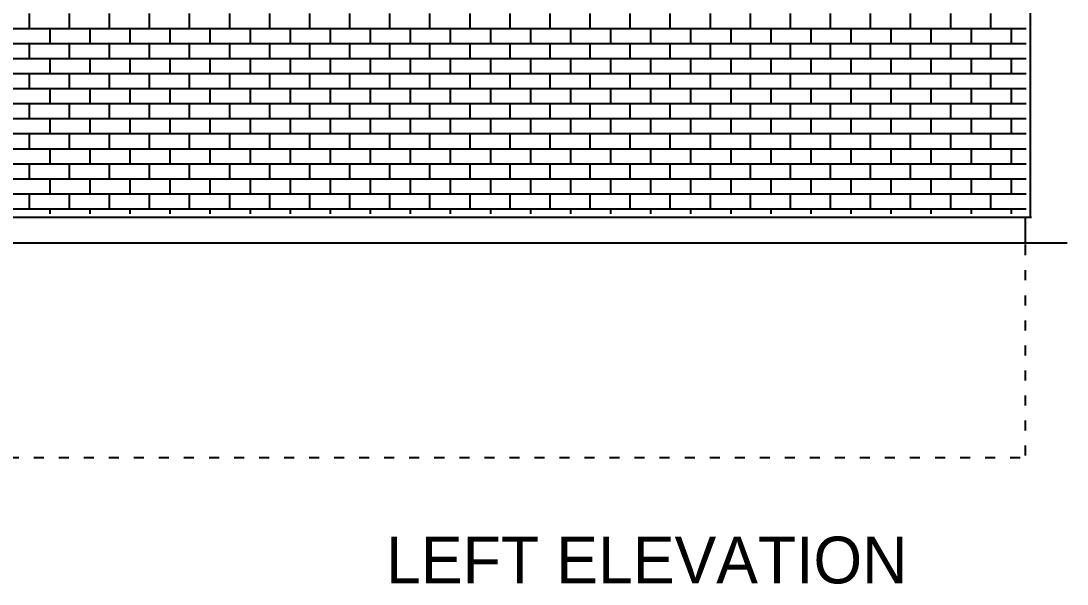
# Model space of a CAD drawing. Extents: x -40 to 297, y 329 to 664.
# Drawn here: x 73.2 to 282.1, y 328.9 to 441.3 of the extents above; entities that cross this region are included whole.
import ezdxf

# ---------------------------------------------------------------- set-up
doc = ezdxf.new("R2010")
doc.units = 0
doc.linetypes.add('SMALL', pattern=[5, 2, -3])
for name, color, linetype in [('LAYER_15', 15, 'CONTINUOUS'), ('LAYER_2', 2, 'CONTINUOUS'), ('LAYER_4', 4, 'CONTINUOUS')]:
    doc.layers.add(name, color=color, linetype=linetype)

msp = doc.modelspace()

# ---------------------------------------------------------------- linework, layer by layer
at = {"layer": 'LAYER_15'}
for p, q in [((74.81, 442.77), (74.81, 439.77)), ((82.81, 442.77), (82.81, 439.77)), ((90.81, 442.77), (90.81, 439.77)), ((98.81, 442.77), (98.81, 439.77)), ((106.81, 442.77), (106.81, 439.77)), ((114.81, 442.77), (114.81, 439.77)), ((122.81, 442.77), (122.81, 439.77)), ((130.81, 442.77), (130.81, 439.77)), ((138.81, 442.77), (138.81, 439.77)), ((146.81, 442.77), (146.81, 439.77)), ((154.81, 442.77), (154.81, 439.77)), ((162.81, 442.77), (162.81, 439.77)), ((170.81, 442.77), (170.81, 439.77)), ((178.81, 442.77), (178.81, 439.77)), ((186.81, 442.77), (186.81, 439.77)), ((194.81, 442.77), (194.81, 439.77)), ((202.81, 442.77), (202.81, 439.77)), ((210.81, 442.77), (210.81, 439.77)), ((218.81, 442.77), (218.81, 439.77)), ((226.81, 442.77), (226.81, 439.77)), ((234.81, 442.77), (234.81, 439.77)), ((242.81, 442.77), (242.81, 439.77)), ((250.81, 442.77), (250.81, 439.77)), ((258.81, 442.77), (258.81, 439.77)), ((266.81, 442.77), (266.81, 439.77)), ((70.94, 439.77), (94.94, 439.77)), ((78.94, 439.77), (78.94, 436.77)), ((86.94, 439.77), (86.94, 436.77)), ((94.94, 439.77), (118.94, 439.77)), ((94.94, 439.77), (94.94, 436.77)), ((102.94, 439.77), (102.94, 436.77)), ((110.94, 439.77), (110.94, 436.77)), ((118.94, 439.77), (142.94, 439.77)), ((118.94, 439.77), (118.94, 436.77)), ((126.94, 439.77), (126.94, 436.77)), ((134.94, 439.77), (134.94, 436.77)), ((142.94, 439.77), (166.94, 439.77)), ((142.94, 439.77), (142.94, 436.77)), ((150.94, 439.77), (150.94, 436.77)), ((158.94, 439.77), (158.94, 436.77)), ((166.94, 439.77), (190.94, 439.77)), ((166.94, 439.77), (166.94, 436.77)), ((174.94, 439.77), (174.94, 436.77)), ((182.94, 439.77), (182.94, 436.77)), ((190.94, 439.77), (214.94, 439.77)), ((190.94, 439.77), (190.94, 436.77)), ((198.94, 439.77), (198.94, 436.77)), ((206.94, 439.77), (206.94, 436.77)), ((214.94, 439.77), (238.94, 439.77)), ((214.94, 439.77), (214.94, 436.77)), ((222.94, 439.77), (222.94, 436.77)), ((230.94, 439.77), (230.94, 436.77)), ((238.94, 439.77), (262.94, 439.77)), ((238.94, 439.77), (238.94, 436.77)), ((246.94, 439.77), (246.94, 436.77)), ((254.94, 439.77), (254.94, 436.77)), ((262.94, 439.77), (273.94, 439.77)), ((262.94, 439.77), (262.94, 436.77)), ((270.94, 439.77), (270.94, 436.77)), ((70.94, 436.77), (94.94, 436.77)), ((74.81, 436.77), (74.81, 433.77)), ((82.81, 436.77), (82.81, 433.77)), ((90.81, 436.77), (90.81, 433.77)), ((94.94, 436.77), (118.94, 436.77)), ((98.81, 436.77), (98.81, 433.77)), ((106.81, 436.77), (106.81, 433.77)), ((114.81, 436.77), (114.81, 433.77)), ((118.94, 436.77), (142.94, 436.77)), ((122.81, 436.77), (122.81, 433.77)), ((130.81, 436.77), (130.81, 433.77)), ((138.81, 436.77), (138.81, 433.77)), ((142.94, 436.77), (166.94, 436.77)), ((146.81, 436.77), (146.81, 433.77)), ((154.81, 436.77), (154.81, 433.77)), ((162.81, 436.77), (162.81, 433.77)), ((166.94, 436.77), (190.94, 436.77)), ((170.81, 436.77), (170.81, 433.77)), ((178.81, 436.77), (178.81, 433.77)), ((186.81, 436.77), (186.81, 433.77)), ((190.94, 436.77), (214.94, 436.77)), ((194.81, 436.77), (194.81, 433.77)), ((202.81, 436.77), (202.81, 433.77)), ((210.81, 436.77), (210.81, 433.77)), ((214.94, 436.77), (238.94, 436.77)), ((218.81, 436.77), (218.81, 433.77)), ((226.81, 436.77), (226.81, 433.77)), ((234.81, 436.77), (234.81, 433.77)), ((238.94, 436.77), (262.94, 436.77)), ((242.81, 436.77), (242.81, 433.77)), ((250.81, 436.77), (250.81, 433.77)), ((258.81, 436.77), (258.81, 433.77)), ((262.94, 436.77), (273.94, 436.77)), ((266.81, 436.77), (266.81, 433.77)), ((70.94, 433.77), (94.94, 433.77)), ((78.94, 433.77), (78.94, 430.77)), ((86.94, 433.77), (86.94, 430.77)), ((94.94, 433.77), (118.94, 433.77)), ((94.94, 433.77), (94.94, 430.77)), ((102.94, 433.77), (102.94, 430.77)), ((110.94, 433.77), (110.94, 430.77)), ((118.94, 433.77), (142.94, 433.77)), ((118.94, 433.77), (118.94, 430.77)), ((126.94, 433.77), (126.94, 430.77)), ((134.94, 433.77), (134.94, 430.77)), ((142.94, 433.77), (166.94, 433.77)), ((142.94, 433.77), (142.94, 430.77)), ((150.94, 433.77), (150.94, 430.77)), ((158.94, 433.77), (158.94, 430.77)), ((166.94, 433.77), (190.94, 433.77)), ((166.94, 433.77), (166.94, 430.77)), ((174.94, 433.77), (174.94, 430.77)), ((182.94, 433.77), (182.94, 430.77)), ((190.94, 433.77), (214.94, 433.77)), ((190.94, 433.77), (190.94, 430.77)), ((198.94, 433.77), (198.94, 430.77)), ((206.94, 433.77), (206.94, 430.77)), ((214.94, 433.77), (238.94, 433.77)), ((214.94, 433.77), (214.94, 430.77)), ((222.94, 433.77), (222.94, 430.77)), ((230.94, 433.77), (230.94, 430.77)), ((238.94, 433.77), (262.94, 433.77)), ((238.94, 433.77), (238.94, 430.77)), ((246.94, 433.77), (246.94, 430.77)), ((254.94, 433.77), (254.94, 430.77)), ((262.94, 433.77), (273.94, 433.77)), ((262.94, 433.77), (262.94, 430.77)), ((270.94, 433.77), (270.94, 430.77)), ((70.94, 430.77), (94.94, 430.77)), ((74.81, 430.77), (74.81, 427.77)), ((82.81, 430.77), (82.81, 427.77)), ((90.81, 430.77), (90.81, 427.77)), ((94.94, 430.77), (118.94, 430.77)), ((98.81, 430.77), (98.81, 427.77)), ((106.81, 430.77), (106.81, 427.77)), ((114.81, 430.77), (114.81, 427.77)), ((118.94, 430.77), (142.94, 430.77)), ((122.81, 430.77), (122.81, 427.77)), ((130.81, 430.77), (130.81, 427.77)), ((138.81, 430.77), (138.81, 427.77)), ((142.94, 430.77), (166.94, 430.77)), ((146.81, 430.77), (146.81, 427.77)), ((154.81, 430.77), (154.81, 427.77)), ((162.81, 430.77), (162.81, 427.77)), ((166.94, 430.77), (190.94, 430.77)), ((170.81, 430.77), (170.81, 427.77)), ((178.81, 430.77), (178.81, 427.77)), ((186.81, 430.77), (186.81, 427.77)), ((190.94, 430.77), (214.94, 430.77)), ((194.81, 430.77), (194.81, 427.77)), ((202.81, 430.77), (202.81, 427.77)), ((210.81, 430.77), (210.81, 427.77)), ((214.94, 430.77), (238.94, 430.77)), ((218.81, 430.77), (218.81, 427.77)), ((226.81, 430.77), (226.81, 427.77)), ((234.81, 430.77), (234.81, 427.77)), ((238.94, 430.77), (262.94, 430.77)), ((242.81, 430.77), (242.81, 427.77)), ((250.81, 430.77), (250.81, 427.77)), ((258.81, 430.77), (258.81, 427.77)), ((262.94, 430.77), (273.94, 430.77)), ((266.81, 430.77), (266.81, 427.77)), ((70.94, 427.77), (94.94, 427.77)), ((78.94, 427.77), (78.94, 424.77)), ((86.94, 427.77), (86.94, 424.77)), ((94.94, 427.77), (118.94, 427.77)), ((94.94, 427.77), (94.94, 424.77)), ((102.94, 427.77), (102.94, 424.77)), ((110.94, 427.77), (110.94, 424.77)), ((118.94, 427.77), (142.94, 427.77)), ((118.94, 427.77), (118.94, 424.77)), ((126.94, 427.77), (126.94, 424.77)), ((134.94, 427.77), (134.94, 424.77)), ((142.94, 427.77), (166.94, 427.77)), ((142.94, 427.77), (142.94, 424.77)), ((150.94, 427.77), (150.94, 424.77)), ((158.94, 427.77), (158.94, 424.77)), ((166.94, 427.77), (190.94, 427.77)), ((166.94, 427.77), (166.94, 424.77)), ((174.94, 427.77), (174.94, 424.77)), ((182.94, 427.77), (182.94, 424.77)), ((190.94, 427.77), (214.94, 427.77)), ((190.94, 427.77), (190.94, 424.77)), ((198.94, 427.77), (198.94, 424.77)), ((206.94, 427.77), (206.94, 424.77)), ((214.94, 427.77), (238.94, 427.77)), ((214.94, 427.77), (214.94, 424.77)), ((222.94, 427.77), (222.94, 424.77)), ((230.94, 427.77), (230.94, 424.77)), ((238.94, 427.77), (262.94, 427.77)), ((238.94, 427.77), (238.94, 424.77)), ((246.94, 427.77), (246.94, 424.77)), ((254.94, 427.77), (254.94, 424.77)), ((262.94, 427.77), (273.94, 427.77)), ((262.94, 427.77), (262.94, 424.77)), ((270.94, 427.77), (270.94, 424.77)), ((70.94, 424.77), (94.94, 424.77)), ((74.81, 424.77), (74.81, 421.77)), ((82.81, 424.77), (82.81, 421.77)), ((90.81, 424.77), (90.81, 421.77)), ((94.94, 424.77), (118.94, 424.77)), ((98.81, 424.77), (98.81, 421.77)), ((106.81, 424.77), (106.81, 421.77)), ((114.81, 424.77), (114.81, 421.77)), ((118.94, 424.77), (142.94, 424.77)), ((122.81, 424.77), (122.81, 421.77)), ((130.81, 424.77), (130.81, 421.77)), ((138.81, 424.77), (138.81, 421.77)), ((142.94, 424.77), (166.94, 424.77)), ((146.81, 424.77), (146.81, 421.77)), ((154.81, 424.77), (154.81, 421.77)), ((162.81, 424.77), (162.81, 421.77)), ((166.94, 424.77), (190.94, 424.77)), ((170.81, 424.77), (170.81, 421.77)), ((178.81, 424.77), (178.81, 421.77)), ((186.81, 424.77), (186.81, 421.77)), ((190.94, 424.77), (214.94, 424.77)), ((194.81, 424.77), (194.81, 421.77)), ((202.81, 424.77), (202.81, 421.77)), ((210.81, 424.77), (210.81, 421.77)), ((214.94, 424.77), (238.94, 424.77)), ((218.81, 424.77), (218.81, 421.77)), ((226.81, 424.77), (226.81, 421.77)), ((234.81, 424.77), (234.81, 421.77)), ((238.94, 424.77), (262.94, 424.77)), ((242.81, 424.77), (242.81, 421.77)), ((250.81, 424.77), (250.81, 421.77)), ((258.81, 424.77), (258.81, 421.77)), ((262.94, 424.77), (273.94, 424.77)), ((266.81, 424.77), (266.81, 421.77)), ((70.94, 421.77), (94.94, 421.77)), ((78.94, 421.77), (78.94, 418.77)), ((86.94, 421.77), (86.94, 418.77)), ((94.94, 421.77), (118.94, 421.77)), ((94.94, 421.77), (94.94, 418.77)), ((102.94, 421.77), (102.94, 418.77)), ((110.94, 421.77), (110.94, 418.77)), ((118.94, 421.77), (142.94, 421.77)), ((118.94, 421.77), (118.94, 418.77)), ((126.94, 421.77), (126.94, 418.77)), ((134.94, 421.77), (134.94, 418.77)), ((142.94, 421.77), (166.94, 421.77)), ((142.94, 421.77), (142.94, 418.77)), ((150.94, 421.77), (150.94, 418.77)), ((158.94, 421.77), (158.94, 418.77)), ((166.94, 421.77), (190.94, 421.77)), ((166.94, 421.77), (166.94, 418.77)), ((174.94, 421.77), (174.94, 418.77)), ((182.94, 421.77), (182.94, 418.77)), ((190.94, 421.77), (214.94, 421.77)), ((190.94, 421.77), (190.94, 418.77)), ((198.94, 421.77), (198.94, 418.77)), ((206.94, 421.77), (206.94, 418.77)), ((214.94, 421.77), (238.94, 421.77)), ((214.94, 421.77), (214.94, 418.77)), ((222.94, 421.77), (222.94, 418.77)), ((230.94, 421.77), (230.94, 418.77)), ((238.94, 421.77), (262.94, 421.77)), ((238.94, 421.77), (238.94, 418.77)), ((246.94, 421.77), (246.94, 418.77)), ((254.94, 421.77), (254.94, 418.77)), ((262.94, 421.77), (273.94, 421.77)), ((262.94, 421.77), (262.94, 418.77)), ((270.94, 421.77), (270.94, 418.77)), ((70.94, 418.77), (94.94, 418.77)), ((74.81, 418.77), (74.81, 415.77)), ((82.81, 418.77), (82.81, 415.77)), ((90.81, 418.77), (90.81, 415.77)), ((94.94, 418.77), (118.94, 418.77)), ((98.81, 418.77), (98.81, 415.77)), ((106.81, 418.77), (106.81, 415.77)), ((114.81, 418.77), (114.81, 415.77)), ((118.94, 418.77), (142.94, 418.77)), ((122.81, 418.77), (122.81, 415.77)), ((130.81, 418.77), (130.81, 415.77)), ((138.81, 418.77), (138.81, 415.77)), ((142.94, 418.77), (166.94, 418.77)), ((146.81, 418.77), (146.81, 415.77)), ((154.81, 418.77), (154.81, 415.77)), ((162.81, 418.77), (162.81, 415.77)), ((166.94, 418.77), (190.94, 418.77)), ((170.81, 418.77), (170.81, 415.77)), ((178.81, 418.77), (178.81, 415.77)), ((186.81, 418.77), (186.81, 415.77)), ((190.94, 418.77), (214.94, 418.77)), ((194.81, 418.77), (194.81, 415.77)), ((202.81, 418.77), (202.81, 415.77)), ((210.81, 418.77), (210.81, 415.77)), ((214.94, 418.77), (238.94, 418.77)), ((218.81, 418.77), (218.81, 415.77)), ((226.81, 418.77), (226.81, 415.77)), ((234.81, 418.77), (234.81, 415.77)), ((238.94, 418.77), (262.94, 418.77)), ((242.81, 418.77), (242.81, 415.77)), ((250.81, 418.77), (250.81, 415.77)), ((258.81, 418.77), (258.81, 415.77)), ((262.94, 418.77), (273.94, 418.77)), ((266.81, 418.77), (266.81, 415.77)), ((70.94, 415.77), (94.94, 415.77)), ((78.94, 415.77), (78.94, 412.77)), ((86.94, 415.77), (86.94, 412.77)), ((94.94, 415.77), (118.94, 415.77)), ((94.94, 415.77), (94.94, 412.77)), ((102.94, 415.77), (102.94, 412.77)), ((110.94, 415.77), (110.94, 412.77)), ((118.94, 415.77), (142.94, 415.77)), ((118.94, 415.77), (118.94, 412.77)), ((126.94, 415.77), (126.94, 412.77)), ((134.94, 415.77), (134.94, 412.77)), ((142.94, 415.77), (166.94, 415.77)), ((142.94, 415.77), (142.94, 412.77)), ((150.94, 415.77), (150.94, 412.77)), ((158.94, 415.77), (158.94, 412.77)), ((166.94, 415.77), (190.94, 415.77)), ((166.94, 415.77), (166.94, 412.77)), ((174.94, 415.77), (174.94, 412.77)), ((182.94, 415.77), (182.94, 412.77)), ((190.94, 415.77), (214.94, 415.77)), ((190.94, 415.77), (190.94, 412.77)), ((198.94, 415.77), (198.94, 412.77)), ((206.94, 415.77), (206.94, 412.77)), ((214.94, 415.77), (238.94, 415.77)), ((214.94, 415.77), (214.94, 412.77)), ((222.94, 415.77), (222.94, 412.77)), ((230.94, 415.77), (230.94, 412.77)), ((238.94, 415.77), (262.94, 415.77)), ((238.94, 415.77), (238.94, 412.77)), ((246.94, 415.77), (246.94, 412.77)), ((254.94, 415.77), (254.94, 412.77)), ((262.94, 415.77), (273.94, 415.77)), ((262.94, 415.77), (262.94, 412.77)), ((270.94, 415.77), (270.94, 412.77)), ((70.94, 412.77), (94.94, 412.77)), ((74.81, 412.77), (74.81, 409.77)), ((82.81, 412.77), (82.81, 409.77)), ((90.81, 412.77), (90.81, 409.77)), ((94.94, 412.77), (118.94, 412.77)), ((98.81, 412.77), (98.81, 409.77)), ((106.81, 412.77), (106.81, 409.77)), ((114.81, 412.77), (114.81, 409.77)), ((118.94, 412.77), (142.94, 412.77)), ((122.81, 412.77), (122.81, 409.77)), ((130.81, 412.77), (130.81, 409.77)), ((138.81, 412.77), (138.81, 409.77)), ((142.94, 412.77), (166.94, 412.77)), ((146.81, 412.77), (146.81, 409.77)), ((154.81, 412.77), (154.81, 409.77)), ((162.81, 412.77), (162.81, 409.77)), ((166.94, 412.77), (190.94, 412.77)), ((170.81, 412.77), (170.81, 409.77)), ((178.81, 412.77), (178.81, 409.77)), ((186.81, 412.77), (186.81, 409.77)), ((190.94, 412.77), (214.94, 412.77)), ((194.81, 412.77), (194.81, 409.77)), ((202.81, 412.77), (202.81, 409.77)), ((210.81, 412.77), (210.81, 409.77)), ((214.94, 412.77), (238.94, 412.77)), ((218.81, 412.77), (218.81, 409.77)), ((226.81, 412.77), (226.81, 409.77)), ((234.81, 412.77), (234.81, 409.77)), ((238.94, 412.77), (262.94, 412.77)), ((242.81, 412.77), (242.81, 409.77)), ((250.81, 412.77), (250.81, 409.77)), ((258.81, 412.77), (258.81, 409.77)), ((262.94, 412.77), (273.94, 412.77)), ((266.81, 412.77), (266.81, 409.77)), ((70.94, 409.77), (94.94, 409.77)), ((78.94, 409.77), (78.94, 406.77)), ((86.94, 409.77), (86.94, 406.77)), ((94.94, 409.77), (118.94, 409.77)), ((94.94, 409.77), (94.94, 406.77)), ((102.94, 409.77), (102.94, 406.77)), ((110.94, 409.77), (110.94, 406.77)), ((118.94, 409.77), (142.94, 409.77)), ((118.94, 409.77), (118.94, 406.77)), ((126.94, 409.77), (126.94, 406.77)), ((134.94, 409.77), (134.94, 406.77)), ((142.94, 409.77), (166.94, 409.77)), ((142.94, 409.77), (142.94, 406.77)), ((150.94, 409.77), (150.94, 406.77)), ((158.94, 409.77), (158.94, 406.77)), ((166.94, 409.77), (190.94, 409.77)), ((166.94, 409.77), (166.94, 406.77)), ((174.94, 409.77), (174.94, 406.77)), ((182.94, 409.77), (182.94, 406.77)), ((190.94, 409.77), (214.94, 409.77)), ((190.94, 409.77), (190.94, 406.77)), ((198.94, 409.77), (198.94, 406.77)), ((206.94, 409.77), (206.94, 406.77)), ((214.94, 409.77), (238.94, 409.77)), ((214.94, 409.77), (214.94, 406.77)), ((222.94, 409.77), (222.94, 406.77)), ((230.94, 409.77), (230.94, 406.77)), ((238.94, 409.77), (262.94, 409.77)), ((238.94, 409.77), (238.94, 406.77)), ((246.94, 409.77), (246.94, 406.77)), ((254.94, 409.77), (254.94, 406.77)), ((262.94, 409.77), (273.94, 409.77)), ((262.94, 409.77), (262.94, 406.77)), ((270.94, 409.77), (270.94, 406.77)), ((70.94, 406.77), (94.94, 406.77)), ((74.81, 406.77), (74.81, 403.77)), ((82.81, 406.77), (82.81, 403.77)), ((90.81, 406.77), (90.81, 403.77)), ((94.94, 406.77), (118.94, 406.77)), ((98.81, 406.77), (98.81, 403.77)), ((106.81, 406.77), (106.81, 403.77)), ((114.81, 406.77), (114.81, 403.77)), ((118.94, 406.77), (142.94, 406.77)), ((122.81, 406.77), (122.81, 403.77)), ((130.81, 406.77), (130.81, 403.77)), ((138.81, 406.77), (138.81, 403.77)), ((142.94, 406.77), (166.94, 406.77)), ((146.81, 406.77), (146.81, 403.77)), ((154.81, 406.77), (154.81, 403.77)), ((162.81, 406.77), (162.81, 403.77)), ((166.94, 406.77), (190.94, 406.77)), ((170.81, 406.77), (170.81, 403.77)), ((178.81, 406.77), (178.81, 403.77)), ((186.81, 406.77), (186.81, 403.77)), ((190.94, 406.77), (214.94, 406.77)), ((194.81, 406.77), (194.81, 403.77)), ((202.81, 406.77), (202.81, 403.77)), ((210.81, 406.77), (210.81, 403.77)), ((214.94, 406.77), (238.94, 406.77)), ((218.81, 406.77), (218.81, 403.77)), ((226.81, 406.77), (226.81, 403.77)), ((234.81, 406.77), (234.81, 403.77)), ((238.94, 406.77), (262.94, 406.77)), ((242.81, 406.77), (242.81, 403.77)), ((250.81, 406.77), (250.81, 403.77)), ((258.81, 406.77), (258.81, 403.77)), ((262.94, 406.77), (273.94, 406.77)), ((266.81, 406.77), (266.81, 403.77)), ((70.94, 403.77), (94.94, 403.77)), ((78.94, 403.77), (78.94, 402.77)), ((86.94, 403.77), (86.94, 402.77)), ((94.94, 403.77), (118.94, 403.77)), ((94.94, 403.77), (94.94, 402.77)), ((102.94, 403.77), (102.94, 402.77)), ((110.94, 403.77), (110.94, 402.77)), ((118.94, 403.77), (142.94, 403.77)), ((118.94, 403.77), (118.94, 402.77)), ((126.94, 403.77), (126.94, 402.77)), ((134.94, 403.77), (134.94, 402.77)), ((142.94, 403.77), (166.94, 403.77)), ((142.94, 403.77), (142.94, 402.77)), ((150.94, 403.77), (150.94, 402.77)), ((158.94, 403.77), (158.94, 402.77)), ((166.94, 403.77), (190.94, 403.77)), ((166.94, 403.77), (166.94, 402.77)), ((174.94, 403.77), (174.94, 402.77)), ((182.94, 403.77), (182.94, 402.77)), ((190.94, 403.77), (214.94, 403.77)), ((190.94, 403.77), (190.94, 402.77)), ((198.94, 403.77), (198.94, 402.77)), ((206.94, 403.77), (206.94, 402.77)), ((214.94, 403.77), (238.94, 403.77)), ((214.94, 403.77), (214.94, 402.77)), ((222.94, 403.77), (222.94, 402.77)), ((230.94, 403.77), (230.94, 402.77)), ((238.94, 403.77), (262.94, 403.77)), ((238.94, 403.77), (238.94, 402.77)), ((246.94, 403.77), (246.94, 402.77)), ((254.94, 403.77), (254.94, 402.77)), ((262.94, 403.77), (273.94, 403.77)), ((262.94, 403.77), (262.94, 402.77)), ((270.94, 403.77), (270.94, 402.77))]:
    msp.add_line(p, q, dxfattribs=at)
at = {"layer": 'LAYER_2'}
for p, q in [((274.75, 493.12), (274.75, 402.12)), ((-25.5, 402.12), (275, 402.12)), ((273.75, 401.88), (273.75, 396.62)), ((-31, 397), (282.12, 397))]:
    msp.add_line(p, q, dxfattribs=at)
at = {"layer": 'LAYER_2', "linetype": 'SMALL'}
for p in [(273.75, 396.5), (-24.25, 354.12)]:
    msp.add_line(p, (273.75, 354.12), dxfattribs=at)

# ---------------------------------------------------------------- texts
at = {"layer": 'LAYER_4'}
msp.add_text('LEFT ELEVATION', height=9.3389, dxfattribs=at).set_placement((146.12, 329))

doc.saveas('drawing.dxf')
